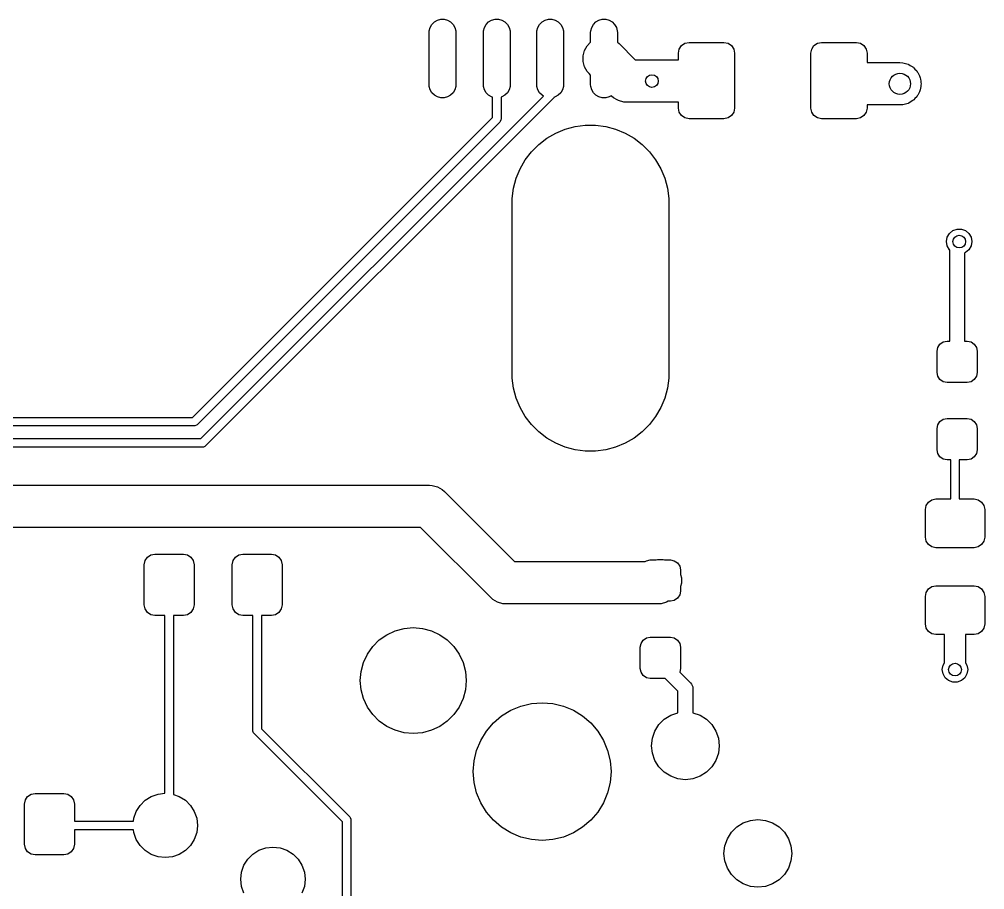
# Model space of a CAD drawing. Extents: x 281 to 540, y -238 to -79.
# Drawn here: x 352.54 to 375.31, y -144.71 to -124.16 of the extents above; entities that cross this region are included whole.
import ezdxf

# ---------------------------------------------------------------- set-up
doc = ezdxf.new("R2010")
doc.units = 0
doc.layers.add('BLACK', color=7, linetype='CONTINUOUS')

msp = doc.modelspace()

# ---------------------------------------------------------------- linework, layer by layer
at = {"layer": 'BLACK', "linetype": 'CONTINUOUS'}
for p, q in [((362.228978, -124.354455), (362.270094, -124.28324)), ((362.270094, -124.28324), (362.32824, -124.225094)), ((362.32824, -124.225094), (362.399455, -124.183978)), ((362.399455, -124.183978), (362.478884, -124.162695)), ((362.478884, -124.162695), (362.561116, -124.162695)), ((362.561116, -124.162695), (362.640545, -124.183978)), ((362.640545, -124.183978), (362.71176, -124.225094)), ((362.71176, -124.225094), (362.769906, -124.28324)), ((362.769906, -124.28324), (362.811022, -124.354455)), ((363.508978, -124.354455), (363.550094, -124.28324)), ((363.550094, -124.28324), (363.60824, -124.225094)), ((363.60824, -124.225094), (363.679455, -124.183978)), ((363.679455, -124.183978), (363.758884, -124.162695)), ((363.758884, -124.162695), (363.841116, -124.162695)), ((363.841116, -124.162695), (363.920545, -124.183978)), ((363.920545, -124.183978), (363.99176, -124.225094)), ((363.99176, -124.225094), (364.049906, -124.28324)), ((364.049906, -124.28324), (364.091022, -124.354455)), ((364.768978, -124.354455), (364.810094, -124.28324)), ((364.810094, -124.28324), (364.86824, -124.225094)), ((364.86824, -124.225094), (364.939455, -124.183978)), ((364.939455, -124.183978), (365.018884, -124.162695)), ((365.018884, -124.162695), (365.101116, -124.162695)), ((365.101116, -124.162695), (365.180545, -124.183978)), ((365.180545, -124.183978), (365.25176, -124.225094)), ((365.25176, -124.225094), (365.309906, -124.28324)), ((365.309906, -124.28324), (365.351022, -124.354455)), ((366.038978, -124.354455), (366.080094, -124.28324)), ((366.080094, -124.28324), (366.13824, -124.225094)), ((366.13824, -124.225094), (366.209455, -124.183978)), ((366.209455, -124.183978), (366.288884, -124.162695)), ((366.288884, -124.162695), (366.371116, -124.162695)), ((366.371116, -124.162695), (366.450545, -124.183978)), ((366.450545, -124.183978), (366.52176, -124.225094)), ((366.52176, -124.225094), (366.579906, -124.28324)), ((366.579906, -124.28324), (366.621022, -124.354455)), ((362.205, -124.475), (362.207695, -124.433884)), ((362.205, -125.705), (362.205, -124.475)), ((362.207695, -124.433884), (362.228978, -124.354455)), ((362.811022, -124.354455), (362.832305, -124.433884)), ((362.832305, -124.433884), (362.835, -124.475)), ((362.835, -124.475), (362.835, -125.705)), ((363.485, -124.475), (363.487695, -124.433884)), ((363.485, -125.705), (363.485, -124.475)), ((363.487695, -124.433884), (363.508978, -124.354455)), ((364.091022, -124.354455), (364.112305, -124.433884)), ((364.112305, -124.433884), (364.115, -124.475)), ((364.115, -124.475), (364.115, -125.705)), ((364.745, -124.475), (364.747695, -124.433884)), ((364.745, -125.705), (364.745, -124.475)), ((364.747695, -124.433884), (364.768978, -124.354455)), ((365.351022, -124.354455), (365.372305, -124.433884)), ((365.372305, -124.433884), (365.375, -124.475)), ((365.375, -124.475), (365.375, -125.705)), ((366.015, -124.475), (366.017695, -124.433884)), ((366.015, -124.703944), (366.015, -124.475)), ((366.017695, -124.433884), (366.038978, -124.354455)), ((366.621022, -124.354455), (366.642305, -124.433884)), ((366.642305, -124.433884), (366.645, -124.475)), ((366.645, -124.475), (366.645, -124.702637)), ((365.86806, -124.898658), (365.933324, -124.78562)), ((365.933324, -124.78562), (366.015, -124.703944)), ((366.645, -124.702637), (366.683553, -124.736447)), ((366.683553, -124.736447), (367.067107, -125.12)), ((368.10403, -124.864329), (368.158223, -124.783223)), ((368.158223, -124.783223), (368.239329, -124.72903)), ((368.239329, -124.72903), (368.335, -124.71)), ((368.335, -124.71), (369.16, -124.71)), ((369.16, -124.71), (369.255671, -124.72903)), ((369.255671, -124.72903), (369.336777, -124.783223)), ((369.336777, -124.783223), (369.39097, -124.864329)), ((371.22903, -124.864329), (371.283223, -124.783223)), ((371.283223, -124.783223), (371.364329, -124.72903)), ((371.364329, -124.72903), (371.46, -124.71)), ((371.46, -124.71), (372.285, -124.71)), ((372.285, -124.71), (372.380671, -124.72903)), ((372.380671, -124.72903), (372.461777, -124.783223)), ((372.461777, -124.783223), (372.51597, -124.864329)), ((365.834277, -125.024737), (365.86806, -124.898658)), ((365.834277, -125.155263), (365.834277, -125.024737)), ((368.085, -124.96), (368.10403, -124.864329)), ((368.085, -125.12), (368.085, -124.96)), ((369.39097, -124.864329), (369.41, -124.96)), ((369.41, -124.96), (369.41, -126.26)), ((371.21, -124.96), (371.22903, -124.864329)), ((371.21, -126.26), (371.21, -124.96)), ((372.51597, -124.864329), (372.535, -124.96)), ((372.535, -124.96), (372.535, -125.185)), ((365.86806, -125.281342), (365.834277, -125.155263)), ((367.067107, -125.12), (367.46, -125.12)), ((367.46, -125.12), (368.085, -125.12)), ((372.535, -125.185), (373.31, -125.185)), ((373.31, -125.185), (373.375263, -125.189278)), ((373.375263, -125.189278), (373.37829, -125.190089)), ((373.37829, -125.190089), (373.381157, -125.190089)), ((373.381157, -125.190089), (373.411069, -125.198872)), ((373.411069, -125.198872), (373.501342, -125.22306)), ((373.501342, -125.22306), (373.509513, -125.227777)), ((373.509513, -125.227777), (373.517708, -125.230184)), ((373.517708, -125.230184), (373.553303, -125.253059)), ((365.933324, -125.39438), (365.86806, -125.281342)), ((365.976447, -125.443553), (365.933324, -125.39438)), ((366.015, -125.482106), (365.976447, -125.443553)), ((373.553303, -125.253059), (373.614381, -125.288323)), ((373.614381, -125.288323), (373.625544, -125.299486)), ((373.625544, -125.299486), (373.63743, -125.307125)), ((373.63743, -125.307125), (373.664997, -125.338939)), ((373.664997, -125.338939), (373.706677, -125.380619)), ((373.706677, -125.380619), (373.717786, -125.399861)), ((373.717786, -125.399861), (373.730627, -125.41468)), ((373.730627, -125.41468), (373.746843, -125.450189)), ((373.746843, -125.450189), (373.77194, -125.493658)), ((362.207695, -125.746116), (362.205, -125.705)), ((362.835, -125.705), (362.832305, -125.746116)), ((363.487695, -125.746116), (363.485, -125.705)), ((364.115, -125.705), (364.112305, -125.746116)), ((364.747695, -125.746116), (364.745, -125.705)), ((365.375, -125.705), (365.372305, -125.746116)), ((366.015, -125.705), (366.015, -125.482106)), ((366.017695, -125.746116), (366.015, -125.705)), ((373.77194, -125.493658), (373.779386, -125.521449)), ((373.779386, -125.521449), (373.789746, -125.544134)), ((373.789746, -125.544134), (373.794703, -125.578615)), ((373.794703, -125.578615), (373.805722, -125.619737)), ((373.805722, -125.619737), (373.805722, -125.655246)), ((373.805722, -125.655246), (373.81, -125.685)), ((373.81, -125.685), (373.805722, -125.714753)), ((362.228978, -125.825545), (362.207695, -125.746116)), ((362.270094, -125.89676), (362.228978, -125.825545)), ((362.32824, -125.954906), (362.270094, -125.89676)), ((362.769906, -125.89676), (362.71176, -125.954906)), ((362.811022, -125.825545), (362.769906, -125.89676)), ((362.832305, -125.746116), (362.811022, -125.825545)), ((363.508978, -125.825545), (363.487695, -125.746116)), ((363.550094, -125.89676), (363.508978, -125.825545)), ((363.60824, -125.954906), (363.550094, -125.89676)), ((364.049906, -125.89676), (363.99176, -125.954906)), ((364.091022, -125.825545), (364.049906, -125.89676)), ((364.112305, -125.746116), (364.091022, -125.825545)), ((364.768978, -125.825545), (364.747695, -125.746116)), ((364.810094, -125.89676), (364.768978, -125.825545)), ((364.86824, -125.954906), (364.810094, -125.89676)), ((365.309906, -125.89676), (365.25176, -125.954906)), ((365.351022, -125.825545), (365.309906, -125.89676)), ((365.372305, -125.746116), (365.351022, -125.825545)), ((366.038978, -125.825545), (366.017695, -125.746116)), ((366.080094, -125.89676), (366.038978, -125.825545)), ((366.13824, -125.954906), (366.080094, -125.89676)), ((373.746845, -125.919808), (373.730627, -125.95532)), ((373.77194, -125.876342), (373.746845, -125.919808)), ((373.779386, -125.84855), (373.77194, -125.876342)), ((373.789746, -125.825866), (373.779386, -125.84855)), ((373.794703, -125.791384), (373.789746, -125.825866)), ((373.805722, -125.750263), (373.794703, -125.791384)), ((373.805722, -125.714753), (373.805722, -125.750263)), ((356.818578, -134.06), (364.903382, -125.975195)), ((365.130711, -126.030711), (356.930711, -134.230711)), ((362.399455, -125.996022), (362.32824, -125.954906)), ((362.478884, -126.017305), (362.399455, -125.996022)), ((362.561116, -126.017305), (362.478884, -126.017305)), ((362.640545, -125.996022), (362.561116, -126.017305)), ((362.71176, -125.954906), (362.640545, -125.996022)), ((363.679455, -125.996022), (363.60824, -125.954906)), ((363.7, -126.001527), (363.679455, -125.996022)), ((363.7, -126.478578), (363.7, -126.001527)), ((363.920545, -125.996022), (363.9, -126.001527)), ((363.9, -126.001527), (363.9, -126.52)), ((363.99176, -125.954906), (363.920545, -125.996022)), ((364.903382, -125.975195), (364.86824, -125.954906)), ((365.143147, -126.015558), (365.130711, -126.030711)), ((365.14758, -126.004854), (365.143147, -126.015558)), ((365.180545, -125.996022), (365.14758, -126.004854)), ((365.25176, -125.954906), (365.180545, -125.996022)), ((366.209455, -125.996022), (366.13824, -125.954906)), ((366.288884, -126.017305), (366.209455, -125.996022)), ((366.371116, -126.017305), (366.288884, -126.017305)), ((366.450545, -125.996022), (366.371116, -126.017305)), ((366.500229, -125.967336), (366.450545, -125.996022)), ((366.506446, -125.973553), (366.500229, -125.967336)), ((366.55561, -126.016668), (366.506446, -125.973553)), ((366.555619, -126.016677), (366.55561, -126.016668)), ((366.638245, -126.064381), (366.555619, -126.016677)), ((366.668658, -126.08194), (366.638245, -126.064381)), ((366.794737, -126.115723), (366.668658, -126.08194)), ((366.794752, -126.115723), (366.794737, -126.115723)), ((366.86, -126.12), (366.794752, -126.115723)), ((367.46, -126.12), (366.86, -126.12)), ((368.085, -126.12), (367.46, -126.12)), ((368.085, -126.26), (368.085, -126.12)), ((373.501342, -126.14694), (373.411069, -126.171127)), ((373.509513, -126.142222), (373.501342, -126.14694)), ((373.517708, -126.139816), (373.509513, -126.142222)), ((373.553303, -126.11694), (373.517708, -126.139816)), ((373.614381, -126.081677), (373.553303, -126.11694)), ((373.625544, -126.070513), (373.614381, -126.081677)), ((373.63743, -126.062875), (373.625544, -126.070513)), ((373.664997, -126.03106), (373.63743, -126.062875)), ((373.706677, -125.989381), (373.664997, -126.03106)), ((373.717786, -125.970138), (373.706677, -125.989381)), ((373.730627, -125.95532), (373.717786, -125.970138)), ((368.10403, -126.355671), (368.085, -126.26)), ((368.158223, -126.436777), (368.10403, -126.355671)), ((369.39097, -126.355671), (369.336777, -126.436777)), ((369.41, -126.26), (369.39097, -126.355671)), ((371.22903, -126.355671), (371.21, -126.26)), ((371.283223, -126.436777), (371.22903, -126.355671)), ((372.51597, -126.355671), (372.461777, -126.436777)), ((372.535, -126.26), (372.51597, -126.355671)), ((373.31, -126.185), (372.535, -126.185)), ((372.535, -126.185), (372.535, -126.26)), ((373.375263, -126.180722), (373.31, -126.185)), ((373.37829, -126.179911), (373.375263, -126.180722)), ((373.381157, -126.179911), (373.37829, -126.179911)), ((373.411069, -126.171127), (373.381157, -126.179911)), ((356.618578, -133.56), (363.7, -126.478578)), ((363.870711, -126.590711), (356.730711, -133.730711)), ((363.883147, -126.575557), (363.870711, -126.590711)), ((363.898079, -126.539509), (363.883147, -126.575557)), ((363.9, -126.52), (363.898079, -126.539509)), ((368.239329, -126.49097), (368.158223, -126.436777)), ((368.335, -126.51), (368.239329, -126.49097)), ((369.16, -126.51), (368.335, -126.51)), ((369.255671, -126.49097), (369.16, -126.51)), ((369.336777, -126.436777), (369.255671, -126.49097)), ((371.364329, -126.49097), (371.283223, -126.436777)), ((371.46, -126.51), (371.364329, -126.49097)), ((372.285, -126.51), (371.46, -126.51)), ((372.380671, -126.49097), (372.285, -126.51)), ((372.461777, -126.436777), (372.380671, -126.49097)), ((365.191766, -126.850785), (365.415337, -126.758179)), ((365.415337, -126.758179), (365.649083, -126.695547)), ((365.649083, -126.695547), (365.889004, -126.663961)), ((365.889004, -126.663961), (366.130996, -126.663961)), ((366.130996, -126.663961), (366.370917, -126.695547)), ((366.370917, -126.695547), (366.604663, -126.758179)), ((366.604663, -126.758179), (366.828234, -126.850785)), ((364.79021, -127.119096), (364.982195, -126.971781)), ((364.982195, -126.971781), (365.191766, -126.850785)), ((366.828234, -126.850785), (367.037805, -126.971781)), ((367.037805, -126.971781), (367.22979, -127.119096)), ((364.471781, -127.482195), (364.619096, -127.29021)), ((364.619096, -127.29021), (364.79021, -127.119096)), ((367.22979, -127.119096), (367.400904, -127.29021)), ((367.400904, -127.29021), (367.548219, -127.482195)), ((364.350785, -127.691766), (364.471781, -127.482195)), ((367.548219, -127.482195), (367.669215, -127.691766)), ((364.258179, -127.915337), (364.350785, -127.691766)), ((367.669215, -127.691766), (367.761821, -127.915337)), ((364.195547, -128.149083), (364.258179, -127.915337)), ((367.761821, -127.915337), (367.824453, -128.149083)), ((364.163961, -128.389004), (364.195547, -128.149083)), ((367.824453, -128.149083), (367.856039, -128.389004)), ((364.16, -128.51), (364.163961, -128.389004)), ((367.856039, -128.389004), (367.86, -128.51)), ((364.16, -132.51), (364.16, -128.51)), ((367.86, -128.51), (367.86, -132.51)), ((374.56, -129.150192), (374.657906, -129.114558)), ((374.657906, -129.114558), (374.762094, -129.114558)), ((374.762094, -129.114558), (374.86, -129.150192)), ((374.41, -129.41), (374.428092, -129.307394)), ((374.428092, -129.307394), (374.480187, -129.217164)), ((374.480187, -129.217164), (374.56, -129.150192)), ((374.86, -129.150192), (374.939813, -129.217164)), ((374.939813, -129.217164), (374.991908, -129.307394)), ((374.991908, -129.307394), (375.01, -129.41)), ((374.428092, -129.512606), (374.41, -129.41)), ((374.480187, -129.602836), (374.428092, -129.512606)), ((374.991908, -129.512606), (374.939813, -129.602836)), ((375.01, -129.41), (374.991908, -129.512606)), ((374.485, -129.606874), (374.480187, -129.602836)), ((374.485, -131.76), (374.485, -129.606874)), ((374.86, -129.669808), (374.835, -129.678907)), ((374.835, -129.678907), (374.835, -131.76)), ((374.939813, -129.602836), (374.86, -129.669808)), ((374.203079, -131.906613), (374.254562, -131.829562)), ((374.254562, -131.829562), (374.331613, -131.778079)), ((374.331613, -131.778079), (374.4225, -131.76)), ((374.4225, -131.76), (374.485, -131.76)), ((374.835, -131.76), (374.8975, -131.76)), ((374.8975, -131.76), (374.988387, -131.778079)), ((374.988387, -131.778079), (375.065438, -131.829562)), ((375.065438, -131.829562), (375.116921, -131.906613)), ((374.185, -131.9975), (374.203079, -131.906613)), ((374.185, -132.4975), (374.185, -131.9975)), ((375.116921, -131.906613), (375.135, -131.9975)), ((375.135, -131.9975), (375.135, -132.4975)), ((364.163961, -132.630996), (364.16, -132.51)), ((367.86, -132.51), (367.856039, -132.630996)), ((374.203079, -132.588387), (374.185, -132.4975)), ((375.135, -132.4975), (375.116921, -132.588387)), ((364.195547, -132.870917), (364.163961, -132.630996)), ((367.856039, -132.630996), (367.824453, -132.870917)), ((374.254562, -132.665438), (374.203079, -132.588387)), ((374.331613, -132.716921), (374.254562, -132.665438)), ((374.4225, -132.735), (374.331613, -132.716921)), ((374.8975, -132.735), (374.4225, -132.735)), ((374.988387, -132.716921), (374.8975, -132.735)), ((375.065438, -132.665438), (374.988387, -132.716921)), ((375.116921, -132.588387), (375.065438, -132.665438)), ((364.258179, -133.104663), (364.195547, -132.870917)), ((367.824453, -132.870917), (367.761821, -133.104663)), ((364.350785, -133.328234), (364.258179, -133.104663)), ((367.761821, -133.104663), (367.669215, -133.328234)), ((364.471781, -133.537805), (364.350785, -133.328234)), ((367.669215, -133.328234), (367.548219, -133.537805)), ((347.81, -133.56), (356.618578, -133.56)), ((364.619096, -133.72979), (364.471781, -133.537805)), ((367.548219, -133.537805), (367.400904, -133.72979)), ((374.203079, -133.731613), (374.254562, -133.654562)), ((374.254562, -133.654562), (374.331613, -133.603079)), ((374.331613, -133.603079), (374.4225, -133.585)), ((374.4225, -133.585), (374.8975, -133.585)), ((374.8975, -133.585), (374.988387, -133.603079)), ((374.988387, -133.603079), (375.065438, -133.654562)), ((375.065438, -133.654562), (375.116921, -133.731613)), ((356.66, -133.76), (347.851421, -133.76)), ((356.679509, -133.758079), (356.66, -133.76)), ((356.715557, -133.743147), (356.679509, -133.758079)), ((356.730711, -133.730711), (356.715557, -133.743147)), ((364.79021, -133.900904), (364.619096, -133.72979)), ((364.982195, -134.048219), (364.79021, -133.900904)), ((367.22979, -133.900904), (367.037805, -134.048219)), ((367.400904, -133.72979), (367.22979, -133.900904)), ((374.185, -133.8225), (374.203079, -133.731613)), ((374.185, -134.3225), (374.185, -133.8225)), ((375.116921, -133.731613), (375.135, -133.8225)), ((375.135, -133.8225), (375.135, -134.3225)), ((348.21, -134.06), (356.818578, -134.06)), ((365.191766, -134.169215), (364.982195, -134.048219)), ((367.037805, -134.048219), (366.828234, -134.169215)), ((356.86, -134.26), (348.251422, -134.26)), ((356.879509, -134.258079), (356.86, -134.26)), ((356.915557, -134.243147), (356.879509, -134.258079)), ((356.930711, -134.230711), (356.915557, -134.243147)), ((365.415337, -134.261821), (365.191766, -134.169215)), ((365.649083, -134.324453), (365.415337, -134.261821)), ((365.889004, -134.356039), (365.649083, -134.324453)), ((366.130996, -134.356039), (365.889004, -134.356039)), ((366.370917, -134.324453), (366.130996, -134.356039)), ((366.604663, -134.261821), (366.370917, -134.324453)), ((366.828234, -134.169215), (366.604663, -134.261821)), ((374.203079, -134.413387), (374.185, -134.3225)), ((375.135, -134.3225), (375.116921, -134.413387)), ((374.254562, -134.490438), (374.203079, -134.413387)), ((374.331613, -134.541921), (374.254562, -134.490438)), ((374.4225, -134.56), (374.331613, -134.541921)), ((374.51, -134.56), (374.4225, -134.56)), ((374.51, -135.485), (374.51, -134.56)), ((374.8975, -134.56), (374.71, -134.56)), ((374.71, -134.56), (374.71, -135.485)), ((374.988387, -134.541921), (374.8975, -134.56)), ((375.065438, -134.490438), (374.988387, -134.541921)), ((375.116921, -134.413387), (375.065438, -134.490438)), ((350.56, -135.16), (362.21, -135.16)), ((362.21, -135.16), (362.275248, -135.164277)), ((362.275248, -135.164277), (362.275263, -135.164277)), ((362.275263, -135.164277), (362.401342, -135.19806)), ((362.401342, -135.19806), (362.514381, -135.263323)), ((362.514381, -135.263323), (362.514396, -135.263338)), ((362.514396, -135.263338), (362.563553, -135.306447)), ((362.563553, -135.306447), (364.217107, -136.96)), ((374.064329, -135.50403), (374.16, -135.485)), ((374.16, -135.485), (374.51, -135.485)), ((374.71, -135.485), (375.06, -135.485)), ((375.06, -135.485), (375.155671, -135.50403)), ((373.91, -135.735), (373.92903, -135.639329)), ((373.92903, -135.639329), (373.983223, -135.558223)), ((373.983223, -135.558223), (374.064329, -135.50403)), ((375.155671, -135.50403), (375.236777, -135.558223)), ((375.236777, -135.558223), (375.29097, -135.639329)), ((375.29097, -135.639329), (375.31, -135.735)), ((373.91, -136.385), (373.91, -135.735)), ((375.31, -135.735), (375.31, -136.385)), ((362.002894, -136.16), (350.767106, -136.16)), ((363.656446, -137.813553), (362.002894, -136.16)), ((373.92903, -136.480671), (373.91, -136.385)), ((375.31, -136.385), (375.29097, -136.480671)), ((373.983223, -136.561777), (373.92903, -136.480671)), ((374.064329, -136.61597), (373.983223, -136.561777)), ((374.16, -136.635), (374.064329, -136.61597)), ((375.06, -136.635), (374.16, -136.635)), ((375.155671, -136.61597), (375.06, -136.635)), ((375.236777, -136.561777), (375.155671, -136.61597)), ((375.29097, -136.480671), (375.236777, -136.561777)), ((355.50403, -136.939329), (355.558223, -136.858223)), ((355.558223, -136.858223), (355.639329, -136.80403)), ((355.639329, -136.80403), (355.735, -136.785)), ((355.735, -136.785), (356.41, -136.785)), ((356.41, -136.785), (356.505671, -136.80403)), ((356.505671, -136.80403), (356.586777, -136.858223)), ((356.586777, -136.858223), (356.64097, -136.939329)), ((357.57903, -136.939329), (357.633223, -136.858223)), ((357.633223, -136.858223), (357.714329, -136.80403)), ((357.714329, -136.80403), (357.81, -136.785)), ((357.81, -136.785), (358.485, -136.785)), ((358.485, -136.785), (358.580671, -136.80403)), ((358.580671, -136.80403), (358.661777, -136.858223)), ((358.661777, -136.858223), (358.71597, -136.939329)), ((355.485, -137.035), (355.50403, -136.939329)), ((355.485, -137.985), (355.485, -137.035)), ((356.64097, -136.939329), (356.66, -137.035)), ((356.66, -137.035), (356.66, -137.985)), ((357.56, -137.035), (357.57903, -136.939329)), ((357.56, -137.985), (357.56, -137.035)), ((358.71597, -136.939329), (358.735, -137.035)), ((358.735, -137.035), (358.735, -137.985)), ((364.217107, -136.96), (367.302547, -136.96)), ((367.302547, -136.96), (367.331613, -136.940579)), ((367.331613, -136.940579), (367.4225, -136.9225)), ((367.4225, -136.9225), (367.564049, -136.9225)), ((367.564049, -136.9225), (367.594737, -136.914277)), ((367.594737, -136.914277), (367.725263, -136.914277)), ((367.725263, -136.914277), (367.755951, -136.9225)), ((367.755951, -136.9225), (367.8975, -136.9225)), ((367.8975, -136.9225), (367.988387, -136.940579)), ((367.988387, -136.940579), (368.065438, -136.992062)), ((368.065438, -136.992062), (368.116921, -137.069113)), ((368.116921, -137.069113), (368.135, -137.16)), ((368.135, -137.16), (368.135, -137.267398)), ((368.135, -137.267398), (368.155723, -137.344737)), ((368.155723, -137.475263), (368.135, -137.552601)), ((368.155723, -137.344737), (368.155723, -137.475263)), ((374.064329, -137.55403), (374.16, -137.535)), ((374.16, -137.535), (375.06, -137.535)), ((375.06, -137.535), (375.155671, -137.55403)), ((368.116921, -137.750887), (368.065438, -137.827938)), ((368.135, -137.66), (368.116921, -137.750887)), ((368.135, -137.552601), (368.135, -137.66)), ((373.91, -137.785), (373.92903, -137.689329)), ((373.92903, -137.689329), (373.983223, -137.608223)), ((373.983223, -137.608223), (374.064329, -137.55403)), ((375.155671, -137.55403), (375.236777, -137.608223)), ((375.236777, -137.608223), (375.29097, -137.689329)), ((375.29097, -137.689329), (375.31, -137.785)), ((355.50403, -138.080671), (355.485, -137.985)), ((356.66, -137.985), (356.64097, -138.080671)), ((357.57903, -138.080671), (357.56, -137.985)), ((358.735, -137.985), (358.71597, -138.080671)), ((363.70561, -137.856668), (363.656446, -137.813553)), ((363.705619, -137.856677), (363.70561, -137.856668)), ((363.818658, -137.92194), (363.705619, -137.856677)), ((363.944737, -137.955723), (363.818658, -137.92194)), ((363.944752, -137.955723), (363.944737, -137.955723)), ((364.01, -137.96), (363.944752, -137.955723)), ((367.61, -137.96), (364.01, -137.96)), ((367.675248, -137.955723), (367.61, -137.96)), ((367.675263, -137.955723), (367.675248, -137.955723)), ((367.801342, -137.92194), (367.675263, -137.955723)), ((367.843673, -137.8975), (367.801342, -137.92194)), ((367.8975, -137.8975), (367.843673, -137.8975)), ((367.988387, -137.879421), (367.8975, -137.8975)), ((368.065438, -137.827938), (367.988387, -137.879421)), ((373.91, -138.435), (373.91, -137.785)), ((375.31, -137.785), (375.31, -138.435)), ((355.558223, -138.161777), (355.50403, -138.080671)), ((355.639329, -138.21597), (355.558223, -138.161777)), ((355.735, -138.235), (355.639329, -138.21597)), ((356.505671, -138.21597), (356.41, -138.235)), ((356.586777, -138.161777), (356.505671, -138.21597)), ((356.64097, -138.080671), (356.586777, -138.161777)), ((357.633223, -138.161777), (357.57903, -138.080671)), ((357.714329, -138.21597), (357.633223, -138.161777)), ((357.81, -138.235), (357.714329, -138.21597)), ((358.580671, -138.21597), (358.485, -138.235)), ((358.661777, -138.161777), (358.580671, -138.21597)), ((358.71597, -138.080671), (358.661777, -138.161777)), ((355.9725, -138.235), (355.735, -138.235)), ((355.9725, -142.430845), (355.9725, -138.235)), ((356.41, -138.235), (356.1725, -138.235)), ((356.1725, -138.235), (356.1725, -142.457237)), ((358.0475, -138.235), (357.81, -138.235)), ((358.0475, -140.9475), (358.0475, -138.235)), ((358.485, -138.235), (358.2475, -138.235)), ((358.2475, -138.235), (358.2475, -140.906078)), ((373.92903, -138.530671), (373.91, -138.435)), ((375.31, -138.435), (375.29097, -138.530671)), ((361.026515, -138.812444), (361.205, -138.687468)), ((361.205, -138.687468), (361.402475, -138.595384)), ((361.402475, -138.595384), (361.61294, -138.53899)), ((361.61294, -138.53899), (361.83, -138.52)), ((361.83, -138.52), (362.04706, -138.53899)), ((362.04706, -138.53899), (362.257525, -138.595384)), ((362.257525, -138.595384), (362.455, -138.687468)), ((362.455, -138.687468), (362.633485, -138.812444)), ((373.983223, -138.611777), (373.92903, -138.530671)), ((374.064329, -138.66597), (373.983223, -138.611777)), ((374.16, -138.685), (374.064329, -138.66597)), ((374.36, -138.685), (374.16, -138.685)), ((374.36, -139.352128), (374.36, -138.685)), ((375.06, -138.685), (374.86, -138.685)), ((374.86, -138.685), (374.86, -139.352128)), ((375.155671, -138.66597), (375.06, -138.685)), ((375.236777, -138.611777), (375.155671, -138.66597)), ((375.29097, -138.530671), (375.236777, -138.611777)), ((360.872444, -138.966515), (361.026515, -138.812444)), ((362.633485, -138.812444), (362.787556, -138.966515)), ((367.185, -138.985), (367.203079, -138.894113)), ((367.203079, -138.894113), (367.254562, -138.817062)), ((367.254562, -138.817062), (367.331613, -138.765579)), ((367.331613, -138.765579), (367.4225, -138.7475)), ((367.4225, -138.7475), (367.8975, -138.7475)), ((367.8975, -138.7475), (367.988387, -138.765579)), ((367.988387, -138.765579), (368.065438, -138.817062)), ((368.065438, -138.817062), (368.116921, -138.894113)), ((368.116921, -138.894113), (368.135, -138.985)), ((360.747468, -139.145), (360.872444, -138.966515)), ((362.787556, -138.966515), (362.912532, -139.145)), ((367.185, -139.485), (367.185, -138.985)), ((368.135, -138.985), (368.135, -139.485)), ((360.59899, -139.55294), (360.655384, -139.342475)), ((360.655384, -139.342475), (360.747468, -139.145)), ((362.912532, -139.145), (363.004616, -139.342475)), ((363.004616, -139.342475), (363.06101, -139.55294)), ((374.328092, -139.407394), (374.36, -139.352128)), ((374.86, -139.352128), (374.891908, -139.407394)), ((360.58, -139.77), (360.59899, -139.55294)), ((363.06101, -139.55294), (363.08, -139.77)), ((367.203079, -139.575887), (367.185, -139.485)), ((367.254562, -139.652938), (367.203079, -139.575887)), ((368.135, -139.485), (368.117991, -139.570503)), ((368.117991, -139.570503), (368.373744, -139.826256)), ((374.31, -139.51), (374.328092, -139.407394)), ((374.328092, -139.612606), (374.31, -139.51)), ((374.891908, -139.407394), (374.91, -139.51)), ((374.91, -139.51), (374.891908, -139.612606)), ((360.59899, -139.98706), (360.58, -139.77)), ((363.08, -139.77), (363.06101, -139.98706)), ((367.331613, -139.704421), (367.254562, -139.652938)), ((367.4225, -139.7225), (367.331613, -139.704421)), ((367.775012, -139.7225), (367.4225, -139.7225)), ((368.075, -140.022488), (367.775012, -139.7225)), ((368.373744, -139.826256), (368.395502, -139.85277)), ((374.380187, -139.702836), (374.328092, -139.612606)), ((374.46, -139.769808), (374.380187, -139.702836)), ((374.557906, -139.805442), (374.46, -139.769808)), ((374.662094, -139.805442), (374.557906, -139.805442)), ((374.76, -139.769808), (374.662094, -139.805442)), ((374.839813, -139.702836), (374.76, -139.769808)), ((374.891908, -139.612606), (374.839813, -139.702836)), ((360.655384, -140.197525), (360.59899, -139.98706)), ((363.06101, -139.98706), (363.004616, -140.197525)), ((368.075, -140.529718), (368.075, -140.022488)), ((368.395502, -139.85277), (368.395507, -139.852775)), ((368.395507, -139.852775), (368.421637, -139.915859)), ((368.421637, -139.915859), (368.425, -139.95)), ((368.425, -139.95), (368.425, -140.529718)), ((360.747468, -140.395), (360.655384, -140.197525)), ((363.004616, -140.197525), (362.912532, -140.395)), ((360.872444, -140.573485), (360.747468, -140.395)), ((362.912532, -140.395), (362.787556, -140.573485)), ((363.914849, -140.605347), (364.132265, -140.472114)), ((364.132265, -140.472114), (364.367847, -140.374533)), ((364.367847, -140.374533), (364.615794, -140.315006)), ((364.615794, -140.315006), (364.87, -140.295)), ((364.87, -140.295), (365.124206, -140.315006)), ((365.124206, -140.315006), (365.372153, -140.374533)), ((365.372153, -140.374533), (365.607735, -140.472114)), ((365.607735, -140.472114), (365.825151, -140.605347)), ((361.026515, -140.727556), (360.872444, -140.573485)), ((361.205, -140.852532), (361.026515, -140.727556)), ((362.633485, -140.727556), (362.455, -140.852532)), ((362.787556, -140.573485), (362.633485, -140.727556)), ((363.720951, -140.770951), (363.914849, -140.605347)), ((365.825151, -140.605347), (366.019049, -140.770951)), ((367.624535, -140.811208), (367.751208, -140.684535)), ((367.751208, -140.684535), (367.902893, -140.589225)), ((367.902893, -140.589225), (368.071983, -140.530058)), ((368.071983, -140.530058), (368.075, -140.529718)), ((368.425, -140.529718), (368.428017, -140.530058)), ((368.428017, -140.530058), (368.597107, -140.589225)), ((368.597107, -140.589225), (368.748792, -140.684535)), ((368.748792, -140.684535), (368.875465, -140.811208)), ((358.049421, -140.967009), (358.0475, -140.9475)), ((358.2475, -140.906078), (360.330711, -142.989289)), ((361.402475, -140.944616), (361.205, -140.852532)), ((361.61294, -141.00101), (361.402475, -140.944616)), ((362.257525, -140.944616), (362.04706, -141.00101)), ((362.455, -140.852532), (362.257525, -140.944616)), ((363.422114, -141.182265), (363.555347, -140.964849)), ((363.555347, -140.964849), (363.720951, -140.770951)), ((366.019049, -140.770951), (366.184653, -140.964849)), ((366.184653, -140.964849), (366.317886, -141.182265)), ((367.470058, -141.131983), (367.529225, -140.962893)), ((367.529225, -140.962893), (367.624535, -140.811208)), ((368.875465, -140.811208), (368.970775, -140.962893)), ((368.970775, -140.962893), (369.029942, -141.131983)), ((358.064353, -141.003057), (358.049421, -140.967009)), ((358.076789, -141.018211), (358.064353, -141.003057)), ((360.16, -143.101422), (358.076789, -141.018211)), ((361.83, -141.02), (361.61294, -141.00101)), ((362.04706, -141.00101), (361.83, -141.02)), ((363.324533, -141.417847), (363.422114, -141.182265)), ((366.317886, -141.182265), (366.415467, -141.417847)), ((367.45, -141.31), (367.470058, -141.131983)), ((369.029942, -141.131983), (369.05, -141.31)), ((363.265006, -141.665794), (363.324533, -141.417847)), ((366.415467, -141.417847), (366.474994, -141.665794)), ((367.470058, -141.488017), (367.45, -141.31)), ((369.05, -141.31), (369.029942, -141.488017)), ((367.529225, -141.657107), (367.470058, -141.488017)), ((369.029942, -141.488017), (368.970775, -141.657107)), ((363.245, -141.92), (363.265006, -141.665794)), ((366.474994, -141.665794), (366.495, -141.92)), ((367.624535, -141.808792), (367.529225, -141.657107)), ((367.751208, -141.935465), (367.624535, -141.808792)), ((368.875465, -141.808792), (368.748792, -141.935465)), ((368.970775, -141.657107), (368.875465, -141.808792)), ((363.265006, -142.174206), (363.245, -141.92)), ((366.495, -141.92), (366.474994, -142.174206)), ((367.902893, -142.030775), (367.751208, -141.935465)), ((368.071983, -142.089942), (367.902893, -142.030775)), ((368.25, -142.11), (368.071983, -142.089942)), ((368.428017, -142.089942), (368.25, -142.11)), ((368.597107, -142.030775), (368.428017, -142.089942)), ((368.748792, -141.935465), (368.597107, -142.030775)), ((363.324533, -142.422153), (363.265006, -142.174206)), ((366.474994, -142.174206), (366.415467, -142.422153)), ((352.67903, -142.589329), (352.733223, -142.508223)), ((352.733223, -142.508223), (352.814329, -142.45403)), ((352.814329, -142.45403), (352.91, -142.435)), ((352.91, -142.435), (353.585, -142.435)), ((353.585, -142.435), (353.680671, -142.45403)), ((353.680671, -142.45403), (353.761777, -142.508223)), ((353.761777, -142.508223), (353.81597, -142.589329)), ((355.506148, -142.595808), (355.650248, -142.505264)), ((355.650248, -142.505264), (355.810884, -142.449055)), ((355.810884, -142.449055), (355.9725, -142.430845)), ((356.1725, -142.457237), (356.309752, -142.505264)), ((356.309752, -142.505264), (356.453852, -142.595808)), ((363.422114, -142.657735), (363.324533, -142.422153)), ((366.415467, -142.422153), (366.317886, -142.657735)), ((352.66, -142.685), (352.67903, -142.589329)), ((352.66, -143.635), (352.66, -142.685)), ((353.81597, -142.589329), (353.835, -142.685)), ((353.835, -142.685), (353.835, -143.09)), ((355.295264, -142.860248), (355.385808, -142.716148)), ((355.385808, -142.716148), (355.506148, -142.595808)), ((356.453852, -142.595808), (356.574192, -142.716148)), ((356.574192, -142.716148), (356.664736, -142.860248)), ((363.555347, -142.875151), (363.422114, -142.657735)), ((366.317886, -142.657735), (366.184653, -142.875151)), ((355.239055, -143.020884), (355.295264, -142.860248)), ((356.664736, -142.860248), (356.720945, -143.020884)), ((360.330711, -142.989289), (360.343147, -143.004443)), ((360.343147, -143.004443), (360.358079, -143.040491)), ((363.720951, -143.069049), (363.555347, -142.875151)), ((366.184653, -142.875151), (366.019049, -143.069049)), ((353.835, -143.09), (355.231267, -143.09)), ((355.231267, -143.09), (355.239055, -143.020884)), ((356.720945, -143.020884), (356.74, -143.19)), ((356.74, -143.19), (356.720945, -143.359116)), ((360.16, -145.718578), (360.16, -143.101422)), ((360.358079, -143.040491), (360.36, -143.06)), ((360.36, -143.06), (360.36, -145.76)), ((363.914849, -143.234653), (363.720951, -143.069049)), ((364.132265, -143.367886), (363.914849, -143.234653)), ((365.825151, -143.234653), (365.607735, -143.367886)), ((366.019049, -143.069049), (365.825151, -143.234653)), ((369.334535, -143.351208), (369.461208, -143.224535)), ((369.461208, -143.224535), (369.612893, -143.129225)), ((369.612893, -143.129225), (369.781983, -143.070058)), ((369.781983, -143.070058), (369.96, -143.05)), ((369.96, -143.05), (370.138017, -143.070058)), ((370.138017, -143.070058), (370.307107, -143.129225)), ((370.307107, -143.129225), (370.458792, -143.224535)), ((370.458792, -143.224535), (370.585465, -143.351208)), ((355.231267, -143.29), (353.835, -143.29)), ((353.835, -143.29), (353.835, -143.635)), ((355.239055, -143.359116), (355.231267, -143.29)), ((355.295264, -143.519752), (355.239055, -143.359116)), ((356.720945, -143.359116), (356.664736, -143.519752)), ((364.367847, -143.465467), (364.132265, -143.367886)), ((364.615794, -143.524994), (364.367847, -143.465467)), ((365.372153, -143.465467), (365.124206, -143.524994)), ((365.607735, -143.367886), (365.372153, -143.465467)), ((369.239225, -143.502893), (369.334535, -143.351208)), ((370.585465, -143.351208), (370.680775, -143.502893)), ((352.67903, -143.730671), (352.66, -143.635)), ((353.835, -143.635), (353.81597, -143.730671)), ((355.385808, -143.663852), (355.295264, -143.519752)), ((355.506148, -143.784192), (355.385808, -143.663852)), ((356.574192, -143.663852), (356.453852, -143.784192)), ((356.664736, -143.519752), (356.574192, -143.663852)), ((364.87, -143.545), (364.615794, -143.524994)), ((365.124206, -143.524994), (364.87, -143.545)), ((369.16, -143.85), (369.180058, -143.671983)), ((369.180058, -143.671983), (369.239225, -143.502893)), ((370.680775, -143.502893), (370.739942, -143.671983)), ((370.739942, -143.671983), (370.76, -143.85)), ((352.733223, -143.811777), (352.67903, -143.730671)), ((352.814329, -143.86597), (352.733223, -143.811777)), ((352.91, -143.885), (352.814329, -143.86597)), ((353.585, -143.885), (352.91, -143.885)), ((353.680671, -143.86597), (353.585, -143.885)), ((353.761777, -143.811777), (353.680671, -143.86597)), ((353.81597, -143.730671), (353.761777, -143.811777)), ((355.650248, -143.874736), (355.506148, -143.784192)), ((355.810884, -143.930945), (355.650248, -143.874736)), ((356.309752, -143.874736), (356.149116, -143.930945)), ((356.453852, -143.784192), (356.309752, -143.874736)), ((357.925808, -143.986148), (358.046148, -143.865808)), ((358.046148, -143.865808), (358.190248, -143.775264)), ((358.190248, -143.775264), (358.350884, -143.719055)), ((358.350884, -143.719055), (358.52, -143.7)), ((358.52, -143.7), (358.689116, -143.719055)), ((358.689116, -143.719055), (358.849752, -143.775264)), ((358.849752, -143.775264), (358.993852, -143.865808)), ((358.993852, -143.865808), (359.114192, -143.986148)), ((369.180058, -144.028017), (369.16, -143.85)), ((370.76, -143.85), (370.739942, -144.028017)), ((355.98, -143.95), (355.810884, -143.930945)), ((356.149116, -143.930945), (355.98, -143.95)), ((357.779055, -144.290884), (357.835264, -144.130248)), ((357.835264, -144.130248), (357.925808, -143.986148)), ((359.114192, -143.986148), (359.204736, -144.130248)), ((359.204736, -144.130248), (359.260945, -144.290884)), ((369.239225, -144.197107), (369.180058, -144.028017)), ((370.739942, -144.028017), (370.680775, -144.197107)), ((357.76, -144.46), (357.779055, -144.290884)), ((359.260945, -144.290884), (359.28, -144.46)), ((369.334535, -144.348792), (369.239225, -144.197107)), ((369.461208, -144.475465), (369.334535, -144.348792)), ((370.585465, -144.348792), (370.458792, -144.475465)), ((370.680775, -144.197107), (370.585465, -144.348792)), ((357.779055, -144.629116), (357.76, -144.46)), ((359.28, -144.46), (359.260945, -144.629116)), ((369.612893, -144.570775), (369.461208, -144.475465)), ((369.781983, -144.629942), (369.612893, -144.570775)), ((370.307107, -144.570775), (370.138017, -144.629942)), ((370.458792, -144.475465), (370.307107, -144.570775)), ((357.835264, -144.789752), (357.779055, -144.629116)), ((359.260945, -144.629116), (359.204736, -144.789752)), ((369.96, -144.65), (369.781983, -144.629942)), ((370.138017, -144.629942), (369.96, -144.65))]:
    msp.add_line(p, q, dxfattribs=at)
at = {"layer": 'BLACK'}
for centre, radius in [((367.46, -125.62), 0.15), ((373.31, -125.685), 0.25), ((374.71, -129.41), 0.15), ((374.61, -139.51), 0.15)]:
    msp.add_circle(centre, radius, dxfattribs=at)

doc.saveas('drawing.dxf')
